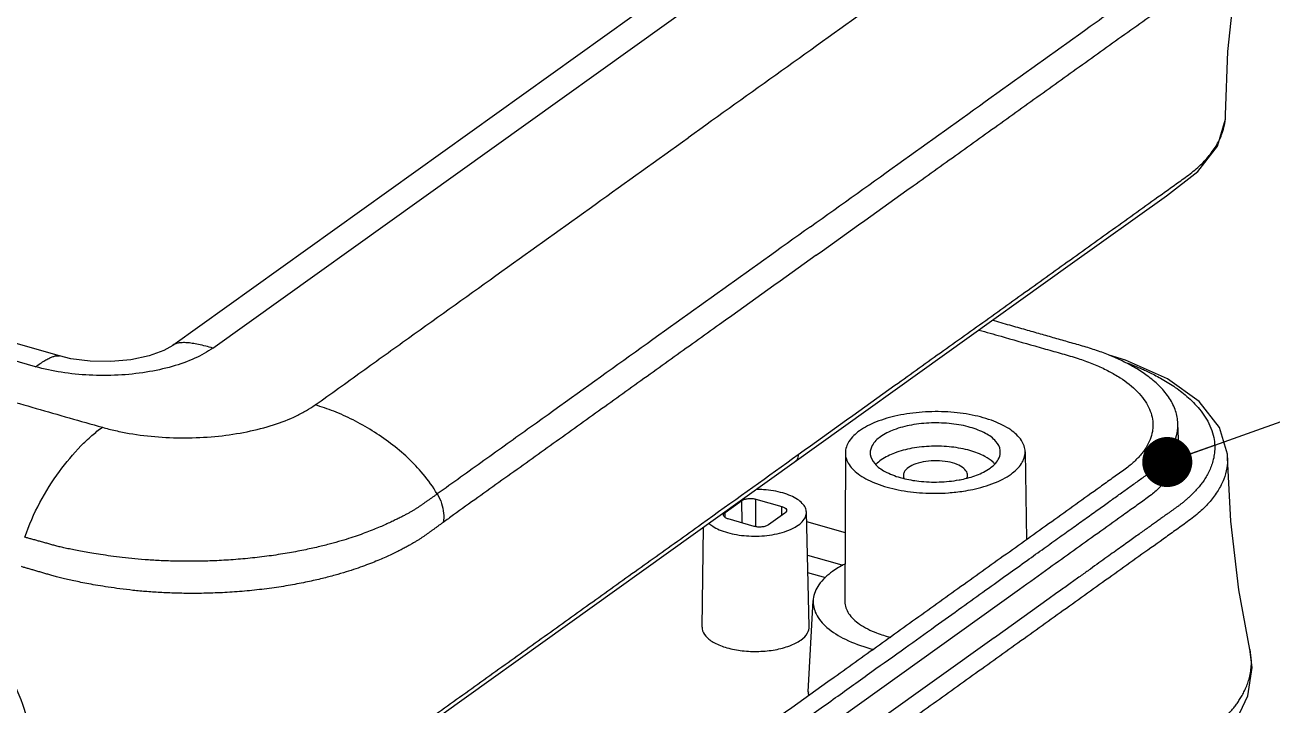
# Model space of a CAD drawing. Header units: millimetres. Extents: x 209 to 585, y 129 to 391.
# Drawn here: x 395.72 to 433.6, y 180.5 to 201.16 of the extents above; entities that cross this region are included whole.
import ezdxf

# ---------------------------------------------------------------- set-up
doc = ezdxf.new("R2010")
doc.units = ezdxf.units.MM
doc.layers.add('02___PRT_ALL_AXES', color=7, linetype='Continuous')
doc.layers.add('06___PRT_ALL_SURFS', color=7, linetype='Continuous')
doc.layers.add('from', color=7, linetype='Continuous', lineweight=13)
doc.dimstyles.new('ISO', dxfattribs={"dimscale": 0.6, "dimtxt": 2.5, "dimasz": 2.5, "dimexe": 1.25, "dimexo": 0.625, "dimtad": 0, "dimdsep": 46, "dimtxsty": 'Standard', "dimblk": 'OPEN', "dimcen": 0, "dimclrd": 4, "dimclre": 4, "dimadec": 0, "dimazin": 0, "dimtfac": 1, "dimtofl": 0, "dimtmove": 0, "dimatfit": 3, "dimfxl": 0, "dimarcsym": 0})

# ---------------------------------------------------------------- blocks, each defined once
blk = doc.blocks.new('_Open')
at = {"color": 0, "linetype": 'ByBlock', "lineweight": -2}
for p, q in [((-1, 0.167), (0, 0)), ((-1, -0.167), (0, 0)), ((0, 0), (-1, 0))]:
    blk.add_line(p, q, dxfattribs=at)
blk = doc.blocks.new('u31')
at = {"color": 7, "linetype": 'Continuous'}
for p, q in [((-0.525, 59.891), (26.385, 79.167)), ((38.91, 68.981), (38.91, 68.985)), ((38.91, 68.978), (38.91, 68.981)), ((37.084, 56.068), (37.053, 56.958)), ((31.104, 55.853), (31.158, 52.426)), ((22.049, 55.586), (22.269, 55.743)), ((24.104, 55.811), (24.082, 50.021)), ((38.99, 55.611), (38.99, 55.606)), ((19.421, 53.486), (20.066, 53.948)), ((20.086, 53.08), (20.066, 53.948)), ((20.614, 52.946), (20.619, 54.006)), ((20.619, 54.006), (21.63, 53.718)), ((19.425, 53.289), (19.421, 53.486)), ((21.752, 53.467), (21.106, 53.004)), ((21.629, 53.379), (21.63, 53.718)), ((22.7, 49.043), (22.586, 53.496)), ((20.554, 52.947), (19.543, 53.235)), ((22.595, 53.138), (24.092, 52.711)), ((18.526, 49.018), (18.579, 52.911)), ((22.629, 51.827), (23.697, 51.522)), ((23.697, 51.522), (23.999, 51.436)), ((30.887, 50.493), (20.743, 43.227)), ((22.661, 46.503), (22.85, 50.065)), ((32.044, 50.138), (29.907, 48.607)), ((32.289, 50.314), (32.044, 50.138)), ((32.492, 50.459), (32.289, 50.314)), ((29.899, 48.601), (25.439, 45.407)), ((29.907, 48.607), (29.899, 48.601))]:
    blk.add_line(p, q, dxfattribs=at)
for points in [[(36.603, 65.822), (37.828, 66.767), (38.594, 67.758), (38.903, 68.802), (38.91, 68.985)], [(8.39, 45.613), (32.863, 63.143), (36.603, 65.822)], [(38.99, 55.606), (38.983, 55.757), (38.674, 56.802), (37.885, 57.809), (36.642, 58.699), (35.012, 59.423), (34.383, 59.61)]]:
    blk.add_lwpolyline(points, dxfattribs=at)
for centre, radius, start, end in [((36.821, 68.993), 2.089, 353.8689, 359.5862), ((29.115, 54.653), 1.084, 44.2072, 47.0383), ((29.147, 54.684), 1.04, 42.808, 44.196), ((27.317, 58.612), 3.916, 254.0409, 255.534), ((27.683, 59.395), 4.715, 280.3601, 281.5118), ((23.697, 46.458), 1.036, 177.488, 185.4601)]:
    blk.add_arc(centre, radius, start, end, dxfattribs=at)
for points, start_tangent, end_tangent in [([(32.518, 78.495), (30.701, 77.194), (28.885, 75.893), (25.252, 73.29), (17.987, 68.086)], (-0.805656, -0.592384), (-0.81295, -0.582333)), ([(22.742, 64.616), (30.008, 69.821), (33.641, 72.424), (35.457, 73.725), (37.273, 75.026)], (0.812951, 0.582333), (0.812977, 0.582296)), ([(22.972, 63.51), (26.739, 66.209), (28.623, 67.558), (30.507, 68.907), (32.39, 70.257), (34.274, 71.606), (35.216, 72.281), (36.158, 72.955), (37.1, 73.63), (37.502, 73.918)], (0.81295, 0.582333), (0.813841, 0.581087)), ([(38.66, 67.98), (38.757, 68.196), (38.88, 68.64), (38.898, 68.769)], (0.447662, 0.894203), (0.106649, 0.994297)), ([(3.455, 57.677), (5.272, 58.978), (7.088, 60.279), (10.721, 62.881), (17.987, 68.086)], (0.819982, 0.572389), (0.81295, 0.582333)), ([(22.269, 55.743), (26.036, 58.442), (27.92, 59.791), (29.804, 61.14), (31.687, 62.49), (33.571, 63.839), (34.513, 64.514), (35.455, 65.188), (36.396, 65.863), (36.867, 66.2), (37.338, 66.538), (37.592, 66.73), (37.825, 66.927), (38.227, 67.336), (38.538, 67.761), (38.66, 67.98)], (0.81295, 0.582333), (0.447662, 0.894203)), ([(22.742, 64.616), (15.476, 59.412), (11.843, 56.809), (10.027, 55.508), (8.211, 54.208)], (-0.81295, -0.582333), (-0.812924, -0.58237)), ([(22.972, 63.51), (19.205, 60.812), (17.321, 59.462), (15.437, 58.113), (13.554, 56.764), (11.67, 55.414), (10.728, 54.74), (9.786, 54.065), (8.844, 53.39), (8.442, 53.102)], (-0.81295, -0.582333), (-0.812056, -0.583579)), ([(37.053, 56.958), (37.049, 57.021), (36.943, 57.504), (36.689, 57.987), (36.31, 58.434), (35.863, 58.811), (35.404, 59.113), (34.945, 59.361), (34.472, 59.576), (33.958, 59.772), (33.406, 59.95), (32.83, 60.115), (32.265, 60.276), (31.706, 60.436), (31.128, 60.601), (30.503, 60.779), (29.83, 60.971)], (-0.034813, 0.999394), (-0.961594, 0.274477)), ([(29.306, 60.595), (30.168, 60.349), (31.482, 59.974), (32.148, 59.784), (32.78, 59.604), (33.096, 59.509), (33.367, 59.418), (33.896, 59.212), (34.373, 58.984), (34.8, 58.736), (35.482, 58.188), (35.73, 57.893), (35.913, 57.588), (36.03, 57.277), (36.078, 56.961), (36.08, 56.873)], (0.961594, -0.274474), (-0.013921, -0.999903)), ([(34.948, 59.36), (35.015, 59.336), (35.184, 59.272), (35.364, 59.2), (35.555, 59.12), (35.758, 59.03), (35.973, 58.929), (36.2, 58.814), (36.44, 58.682), (36.694, 58.531), (36.953, 58.361), (37.212, 58.17), (37.469, 57.955), (37.719, 57.712), (37.956, 57.437), (38.168, 57.124), (38.341, 56.77), (38.448, 56.409), (38.486, 56.087), (38.476, 55.803), (38.433, 55.552), (38.366, 55.325), (38.281, 55.118), (38.181, 54.925), (38.073, 54.752), (37.962, 54.596), (37.85, 54.457), (37.74, 54.333), (37.634, 54.222), (37.531, 54.122), (37.43, 54.03), (37.329, 53.943), (37.23, 53.862), (37.137, 53.79), (37.048, 53.723), (36.961, 53.66), (36.874, 53.597), (36.783, 53.531), (36.685, 53.461), (36.577, 53.385), (36.457, 53.299), (36.324, 53.204), (36.18, 53.101), (36.024, 52.989), (35.858, 52.87), (35.681, 52.743), (35.492, 52.608), (35.289, 52.462), (35.07, 52.305), (34.831, 52.134), (34.571, 51.948), (34.286, 51.744), (33.977, 51.523), (33.646, 51.285), (33.29, 51.03), (32.906, 50.756), (32.492, 50.459)], (0.940321, -0.340289), (-0.81295, -0.582333)), ([(31.104, 55.853), (30.96, 56.292), (30.541, 56.704), (29.891, 57.04), (29.046, 57.281), (28.096, 57.402), (27.094, 57.396), (26.143, 57.263), (25.304, 57.013), (24.654, 56.667)], (-0.016792, 0.999859), (-0.81295, -0.582333)), ([(36.08, 56.873), (36.059, 56.645), (35.971, 56.33), (35.815, 56.02), (35.714, 55.869), (35.595, 55.72), (35.457, 55.571), (35.308, 55.428), (35.148, 55.292), (34.95, 55.142), (34.497, 54.818), (34.021, 54.477), (33.081, 53.803), (32.138, 53.128), (31.197, 52.454), (29.313, 51.105), (27.429, 49.755), (25.546, 48.406), (23.662, 47.057), (19.895, 44.358)], (-0.013921, -0.999903), (-0.81295, -0.582334)), ([(20.715, 44.124), (22.236, 45.213), (23.721, 46.276), (25.133, 47.288), (26.434, 48.22), (27.597, 49.053), (28.635, 49.797), (29.574, 50.469), (30.422, 51.077), (31.18, 51.619), (31.848, 52.099), (32.443, 52.525), (32.985, 52.913), (33.493, 53.277), (33.973, 53.621), (34.412, 53.935), (34.809, 54.219), (35.184, 54.488), (35.557, 54.754), (35.924, 55.022), (36.251, 55.301), (36.524, 55.59), (36.741, 55.886), (36.91, 56.21), (37.024, 56.583), (37.053, 56.958)], (0.81295, 0.582333), (-0.034813, 0.999394)), ([(30.138, 55.82), (30.135, 55.906), (29.964, 56.257), (29.562, 56.566), (28.969, 56.802), (28.241, 56.943), (27.452, 56.974), (26.678, 56.893), (25.994, 56.707), (25.468, 56.435)], (0.048368, 0.99883), (-0.81295, -0.582333)), ([(24.654, 56.667), (24.244, 56.253), (24.104, 55.811)], (-0.81295, -0.582333), (-0.004649, -0.999989)), ([(25.468, 56.435), (25.151, 56.103), (25.071, 55.789)], (-0.81295, -0.582333), (0.029839, -0.999555)), ([(29.54, 55.665), (28.955, 55.898), (28.238, 56.037), (27.46, 56.067), (26.696, 55.987), (26.022, 55.804), (25.503, 55.536)], (-0.879198, 0.476456), (-0.81295, -0.582333)), ([(30.554, 54.983), (30.965, 55.397), (31.104, 55.847), (31.104, 55.853)], (0.81295, 0.582333), (-0.016792, 0.999859)), ([(37.084, 56.068), (37.061, 55.723), (36.961, 55.364), (36.784, 55.012), (36.531, 54.667), (36.206, 54.336), (36.02, 54.178), (35.803, 54.014), (35.344, 53.686), (34.869, 53.346), (33.929, 52.672), (32.986, 51.997), (32.045, 51.323), (30.887, 50.493)], (0.035225, -0.999379), (-0.812946, -0.582338)), ([(-6.903, 43.581), (-6.614, 43.499), (-6.194, 43.385), (-5.762, 43.282), (-4.866, 43.104), (-3.935, 42.966), (-2.978, 42.872), (-1.023, 42.812), (0.924, 42.927), (2.788, 43.212), (4.498, 43.656), (5.274, 43.933), (5.987, 44.243), (6.631, 44.582), (6.925, 44.762), (7.2, 44.949), (7.67, 45.286), (8.141, 45.623), (9.083, 46.298), (10.025, 46.973), (10.967, 47.647), (12.851, 48.997), (14.734, 50.346), (16.618, 51.695), (18.502, 53.044), (22.049, 55.586)], (0.961453, -0.274969), (0.81295, 0.582333)), ([(22.269, 55.743), (22.212, 55.539), (22.138, 55.462)], (-0.003366, -0.999994), (-0.811395, -0.584499)), ([(38.99, 55.606), (38.96, 55.224), (38.836, 54.781), (38.618, 54.345), (38.306, 53.921), (37.905, 53.512), (37.672, 53.315), (37.418, 53.122), (36.947, 52.785), (36.476, 52.448), (35.534, 51.773), (34.593, 51.098), (33.651, 50.424), (31.767, 49.074), (29.883, 47.725), (28, 46.376), (26.116, 45.027), (22.349, 42.328)], (0.014364, -0.999897), (-0.81295, -0.582333)), ([(24.104, 55.811), (24.104, 55.803), (24.248, 55.358), (24.667, 54.946), (25.317, 54.61), (26.163, 54.369), (27.113, 54.248), (28.115, 54.254), (28.707, 54.321)], (-0.004649, -0.999989), (0.988091, 0.153874)), ([(25.071, 55.789), (25.074, 55.744), (25.245, 55.393), (25.647, 55.084), (26.24, 54.848)], (0.029839, -0.999555), (0.961435, -0.275033)), ([(25.503, 55.536), (25.296, 55.356)], (-0.81295, -0.582333), (-0.670088, -0.742281)), ([(28.858, 54.947), (28.849, 55.014), (28.72, 55.2), (28.453, 55.357), (28.092, 55.461), (27.663, 55.502), (27.237, 55.475), (26.849, 55.381), (26.556, 55.235)], (-0.007436, 0.999972), (-0.81295, -0.582333)), ([(29.854, 55.447), (29.54, 55.665)], (-0.731637, 0.681694), (-0.879198, 0.476456)), ([(29.741, 55.215), (30.058, 55.547), (30.138, 55.82)], (0.81295, 0.582333), (0.048368, 0.99883)), ([(26.362, 54.931), (26.37, 54.854), (26.385, 54.813)], (-0.02669, -0.999644), (0.408198, -0.912893)), ([(26.556, 55.235), (26.39, 55.052), (26.362, 54.931)], (-0.81295, -0.582333), (-0.02669, -0.999644)), ([(28.624, 54.775), (29.215, 54.943), (29.741, 55.215)], (0.979863, 0.19967), (0.81295, 0.582333)), ([(28.707, 54.321), (29.065, 54.387), (29.905, 54.637), (30.554, 54.983)], (0.988091, 0.153874), (0.81295, 0.582333)), ([(28.839, 54.838), (28.858, 54.947)], (0.341682, 0.939816), (-0.007436, 0.999972)), ([(26.338, 54.821), (26.967, 54.707), (27.756, 54.676), (28.531, 54.757)], (0.968275, -0.249887), (0.983679, 0.179934)), ([(20.066, 53.948), (20.175, 54), (20.317, 54.029), (20.473, 54.031), (20.619, 54.006)], (0.81295, 0.582333), (0.96159, -0.274491)), ([(21.663, 54.247), (21.302, 54.328), (20.921, 54.374), (20.632, 54.385)], (-0.96159, 0.274491), (-0.999985, 0.005485)), ([(22.586, 53.497), (22.546, 53.667), (22.425, 53.842), (22.234, 53.999), (21.979, 54.135), (21.663, 54.247)], (-0.029145, 0.999575), (-0.96159, 0.274491)), ([(19.359, 53.385), (19.364, 53.419), (19.421, 53.486)], (-0.031428, 0.999506), (0.81295, 0.582333)), ([(19.51, 52.705), (19.87, 52.624), (20.252, 52.579), (20.647, 52.568), (21.048, 52.594), (21.448, 52.66), (21.825, 52.769), (22.143, 52.913), (22.38, 53.083), (22.532, 53.275), (22.586, 53.476), (22.586, 53.497)], (0.96159, -0.274491), (-0.029145, 0.999575)), ([(21.63, 53.718), (21.743, 53.669), (21.806, 53.604), (21.814, 53.564)], (0.96159, -0.274491), (-0.000129, -1)), ([(21.809, 53.534), (21.752, 53.467)], (-0.324106, -0.946021), (-0.81295, -0.582333)), ([(21.814, 53.564), (21.809, 53.534)], (-0.000129, -1), (-0.324106, -0.946021)), ([(-15.326, 53.043), (-14.026, 52.539), (-12.609, 51.753), (-11.264, 50.744), (-10.051, 49.545), (-9.028, 48.2), (-8.238, 46.755), (-7.712, 45.258), (-7.484, 43.942)], (0.955654, -0.294491), (0.089576, -0.99598)), ([(18.794, 53.064), (18.938, 52.954), (19.193, 52.818), (19.51, 52.705)], (0.738458, -0.6743), (0.96159, -0.274491)), ([(19.543, 53.235), (19.43, 53.284), (19.367, 53.348), (19.359, 53.385)], (-0.96159, 0.274491), (-0.031428, 0.999506)), ([(21.106, 53.004), (20.998, 52.953), (20.855, 52.924), (20.699, 52.921), (20.554, 52.947)], (-0.81295, -0.582333), (-0.96159, 0.274491)), ([(23.601, 51.187), (23.072, 50.67), (22.853, 50.11), (22.85, 50.065)], (-0.81295, -0.582333), (-0.044994, -0.998987)), ([(24.077, 51.474), (23.601, 51.187)], (-0.891053, -0.4539), (-0.81295, -0.582333)), ([(22.85, 50.065), (22.961, 49.544), (23.387, 49.012), (24.104, 48.549), (25.061, 48.188), (25.198, 48.15)], (-0.044994, -0.998987), (0.966762, -0.255677)), ([(18.527, 49.018), (18.529, 48.956), (18.67, 48.666), (19.001, 48.412), (19.49, 48.218)], (-0.030244, -0.999543), (0.96159, -0.274491)), ([(19.49, 48.218), (20.088, 48.102), (20.737, 48.076), (21.376, 48.143), (21.938, 48.296), (22.372, 48.52), (22.633, 48.794), (22.699, 49.044)], (0.96159, -0.274491), (-0.00883, 0.999961))]:
    blk.add_spline(points, degree=3, dxfattribs=dict(at, start_tangent=start_tangent, end_tangent=end_tangent))
at = {"layer": '02___PRT_ALL_AXES', "color": 7, "linetype": 'Continuous', "start_tangent": (-0.004394, -0.99999), "end_tangent": (0.9689, -0.247452)}
blk.add_spline([(24.082, 50.021), (24.082, 50.013), (24.229, 49.559), (24.652, 49.143), (25.317, 48.799), (25.869, 48.624)], degree=3, dxfattribs=at)
at = {"layer": '06___PRT_ALL_SURFS', "color": 7, "linetype": 'Continuous'}
for p, q in [((-6.503, 59.583), (-80.67, 80.754)), ((-7.43, 59.167), (-81.597, 80.338)), ((24.82, 79.274), (-2.09, 59.998)), ((23.346, 50.939), (22.647, 51.138)), ((39.861, 48.15), (39.859, 48.159))]:
    blk.add_line(p, q, dxfattribs=at)
for points in [[(38.91, 68.981), (39.003, 71.441), (39.287, 74.123), (39.695, 76.46)], [(-2.09, 59.998), (-2.441, 59.797), (-3.015, 59.587), (-3.72, 59.437), (-4.502, 59.364), (-5.3, 59.378), (-6.055, 59.477), (-6.502, 59.583)], [(39.861, 48.15), (39.428, 50.473), (39.111, 53.154), (38.99, 55.611)], [(38.73, 44.591), (39.255, 45.245), (39.783, 46.341), (39.943, 47.454), (39.859, 48.159)]]:
    blk.add_lwpolyline(points, dxfattribs=at)
blk.add_arc((37.585, 47.649), 2.331, 1.2624, 12.4142, dxfattribs=at)
for points, start_tangent, end_tangent in [([(-87.426, 80.384), (-84.844, 79.648), (-82.263, 78.911), (-77.101, 77.437), (-66.777, 74.49), (-56.452, 71.543), (-46.128, 68.596), (-35.804, 65.649), (-25.479, 62.701), (-15.155, 59.754), (-9.993, 58.281), (-7.412, 57.544), (-4.831, 56.807)], (0.959896, -0.280357), (0.963232, -0.268671)), ([(-0.525, 59.891), (-1.224, 59.495), (-2.107, 59.175), (-3.121, 58.952), (-4.217, 58.837), (-5.339, 58.836), (-6.432, 58.948), (-7.43, 59.167)], (-0.81295, -0.582333), (-0.96159, 0.274491)), ([(-0.525, 59.891), (-1.092, 60.033), (-1.331, 60.076), (-1.541, 60.099), (-1.723, 60.102), (-1.877, 60.084), (-2.004, 60.046), (-2.09, 59.999)], (-0.96159, 0.274491), (-0.813395, -0.581712)), ([(-7.43, 59.167), (-7.068, 59.406), (-6.915, 59.49), (-6.781, 59.549), (-6.664, 59.583), (-6.565, 59.592), (-6.503, 59.583)], (0.81295, 0.582333), (0.961687, -0.274151)), ([(-4.831, 56.807), (-4.319, 56.677), (-3.782, 56.57), (-2.65, 56.431), (-1.477, 56.395), (-0.309, 56.464), (0.809, 56.635), (1.835, 56.901), (2.728, 57.253), (3.115, 57.457), (3.455, 57.677)], (0.963232, -0.268671), (0.819982, 0.572389)), ([(8.21, 54.208), (7.66, 54.986), (7.065, 55.615), (6.396, 56.179), (5.676, 56.674), (4.93, 57.093), (4.181, 57.429), (3.455, 57.677)], (-0.50578, 0.862662), (-0.96159, 0.274491)), ([(-7.846, 52.523), (-7.262, 53.878), (-6.506, 55.083), (-5.666, 56.078), (-5.242, 56.48), (-4.831, 56.807)], (0.315927, 0.948784), (0.81295, 0.582333)), ([(8.21, 54.208), (8.122, 54.145), (8.031, 54.081), (7.94, 54.018), (7.848, 53.954), (7.756, 53.89), (7.665, 53.826), (7.575, 53.763), (7.485, 53.701), (7.394, 53.641), (7.301, 53.582), (7.204, 53.525), (7.102, 53.467), (6.991, 53.407), (6.869, 53.342), (6.732, 53.272), (6.577, 53.195), (6.4, 53.111), (6.202, 53.02), (5.981, 52.923), (5.737, 52.823), (5.47, 52.718), (5.175, 52.61), (4.844, 52.498), (4.474, 52.384), (4.055, 52.266), (3.575, 52.146), (3.018, 52.024), (2.372, 51.902), (1.662, 51.793), (0.922, 51.705), (0.174, 51.642), (-0.555, 51.603), (-1.242, 51.587), (-1.879, 51.589), (-2.475, 51.607), (-3.037, 51.638), (-3.565, 51.681), (-4.058, 51.734), (-4.506, 51.791), (-4.9, 51.848), (-5.243, 51.903), (-5.543, 51.956), (-5.814, 52.006), (-6.061, 52.055), (-6.281, 52.101), (-6.472, 52.145), (-6.64, 52.188), (-6.799, 52.231), (-6.958, 52.276), (-7.116, 52.32), (-7.274, 52.364), (-7.428, 52.407), (-7.576, 52.447), (-7.716, 52.486), (-7.846, 52.523)], (-0.813805, -0.581138), (-0.961955, 0.273208)), ([(8.21, 54.208), (8.378, 53.84), (8.457, 53.462), (8.442, 53.102)], (0.506994, -0.86195), (-0.179936, -0.983678)), ([(8.442, 53.102), (8.353, 53.038), (8.264, 52.974), (8.175, 52.909), (8.086, 52.844), (7.997, 52.78), (7.91, 52.717), (7.822, 52.654), (7.732, 52.59), (7.638, 52.525), (7.54, 52.46), (7.44, 52.397), (7.335, 52.333), (7.224, 52.267), (7.102, 52.198), (6.964, 52.122), (6.808, 52.039), (6.63, 51.949), (6.43, 51.852), (6.206, 51.749), (5.958, 51.641), (5.685, 51.53), (5.382, 51.414), (5.042, 51.295), (4.661, 51.172), (4.23, 51.046), (3.736, 50.917), (3.162, 50.786), (2.496, 50.657), (1.763, 50.542), (0.996, 50.45), (0.223, 50.385), (-0.531, 50.348), (-1.241, 50.335), (-1.899, 50.343), (-2.514, 50.367), (-3.094, 50.405), (-3.64, 50.455), (-4.148, 50.515), (-4.607, 50.58), (-5.01, 50.644), (-5.359, 50.707), (-5.665, 50.766), (-5.939, 50.824), (-6.189, 50.88), (-6.415, 50.933), (-6.615, 50.984), (-6.793, 51.032), (-6.957, 51.079), (-7.113, 51.125), (-7.267, 51.17), (-7.42, 51.215), (-7.57, 51.259), (-7.715, 51.301), (-7.853, 51.34), (-7.985, 51.378)], (-0.811043, -0.584986), (-0.961116, 0.276143)), ([(37.676, 44.54), (37.766, 44.604), (37.856, 44.668), (37.946, 44.733), (38.035, 44.798), (38.122, 44.862), (38.208, 44.926), (38.292, 44.99), (38.375, 45.056), (38.459, 45.124), (38.542, 45.193), (38.623, 45.262), (38.703, 45.332), (38.784, 45.407), (38.869, 45.487), (38.958, 45.577), (39.052, 45.677), (39.151, 45.79), (39.253, 45.915), (39.356, 46.053), (39.457, 46.202), (39.554, 46.364), (39.647, 46.54), (39.732, 46.732), (39.806, 46.942), (39.866, 47.174), (39.905, 47.433), (39.915, 47.7)], (0.812399, 0.583102), (-0.020879, 0.999782))]:
    blk.add_spline(points, degree=3, dxfattribs=dict(at, start_tangent=start_tangent, end_tangent=end_tangent))
at = {"layer": 'from'}
blk.add_leader([(36.639, 55.453), (57.809, 63)], dimstyle='ISO', override={"dimscale": 1, "dimasz": 1.95, "dimexo": 0.125, "dimadec": 2, "dimazin": 2, "dimldrblk": 'Dot'}, dxfattribs=at)

msp = doc.modelspace()

# ---------------------------------------------------------------- block references
at = {"xscale": 0.78, "yscale": 0.78, "zscale": 0.78}
msp.add_blockref('u31', (401.838, 144.632), dxfattribs=at)

doc.saveas('drawing.dxf')
